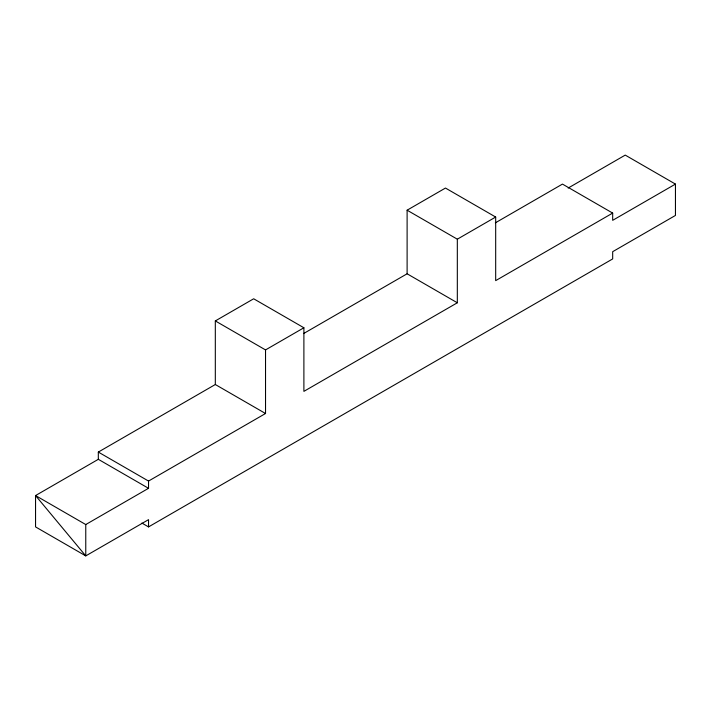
<?xml version="1.0" encoding="UTF-8"?>
<svg xmlns="http://www.w3.org/2000/svg" width="711" height="711" viewBox="0 0 711 711"><rect width="100%" height="100%" fill="white"/><g stroke="black" fill="none" stroke-linecap="round" stroke-linejoin="round"><path stroke-width="1.07" d="M141.898 523.074L148.537 526.904L148.537 519.661L85.764 555.895L35.55 526.904L35.55 495.558L98.322 459.315L98.322 452.072L215.317 384.518L215.317 320.928L253.676 298.78L303.89 327.771L303.89 391.361L457.324 302.779L457.324 239.189L407.11 210.198L407.11 273.788L303.544 333.583M407.11 210.198L445.468 188.051L495.683 217.042L495.683 280.632L612.678 213.087L612.678 220.33L675.45 184.096L675.45 215.442L612.678 251.685L612.678 258.928L148.537 526.904M215.317 320.928L265.532 349.919L303.89 327.771M457.324 239.189L495.683 217.042M495.336 222.854L562.463 184.096L612.678 213.087M568.169 188.051L625.236 155.105L675.45 184.096M98.322 452.072L148.537 481.063L265.532 413.509L265.532 349.919M85.764 524.549L85.764 555.895L35.55 495.558L85.764 524.549L148.537 488.306L148.537 481.063M407.11 273.788L457.324 302.779M215.317 384.518L265.532 413.509M98.322 459.315L148.537 488.306"/></g></svg>
